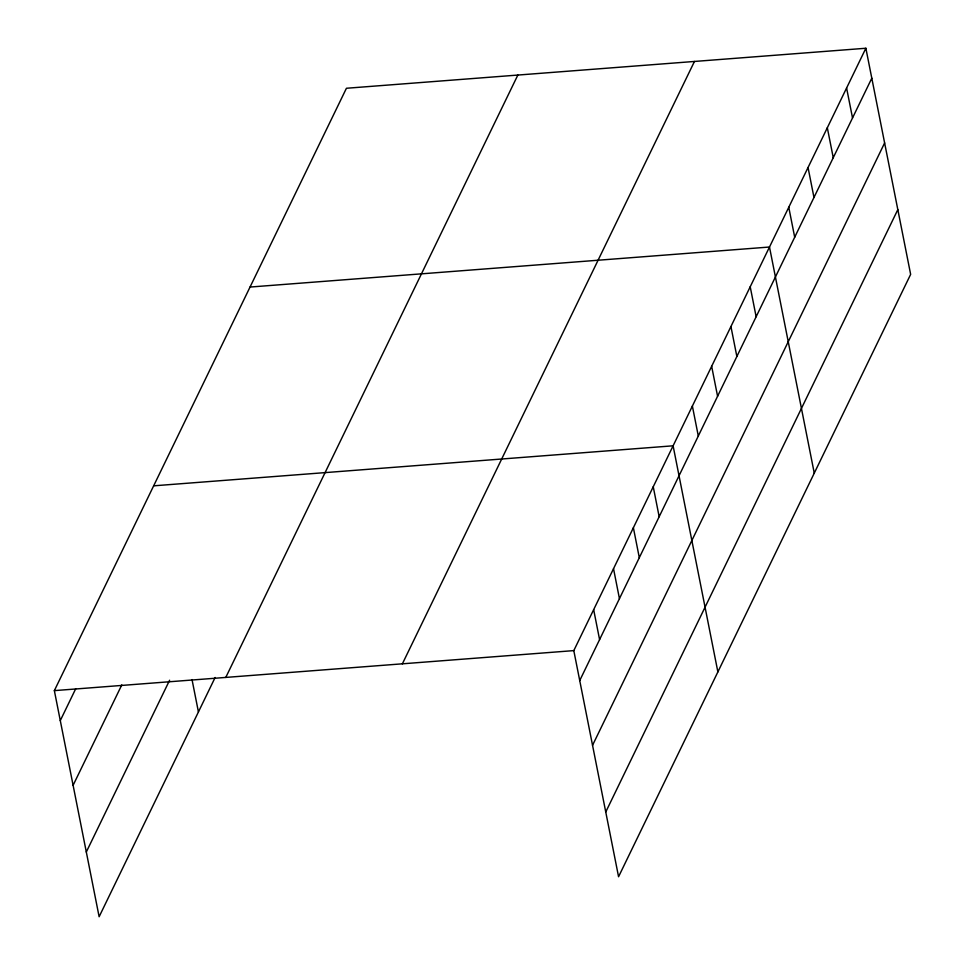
<?xml version="1.0" encoding="UTF-8"?>
<svg xmlns="http://www.w3.org/2000/svg" width="965" height="965" viewBox="0 0 965 965"><rect width="100%" height="100%" fill="white"/><g stroke="black" fill="none" stroke-linecap="round" stroke-linejoin="round"><path stroke-width="1.45" d="M215.135 677.49L99.13 916.75L54.354 690.626L346.435 88.261L865.87 48.25L910.646 274.374L618.565 876.739L573.801 650.615L865.87 48.25M60.288 720.59L75.656 688.877M73.099 785.317L121.795 684.897M86.307 852.011L169.599 680.241M225.774 677.43L517.843 75.065M402.381 663.824L694.462 61.458M579.724 680.566L871.805 78.201M592.546 745.306L884.628 142.941M605.755 811.999L897.824 209.634M250.044 287.051L769.491 247.028L814.267 473.152M153.664 485.829L673.1 445.806L717.876 671.929M54.354 690.626L573.801 650.615M846.595 88.008L852.529 117.959M827.319 127.766L833.253 157.717M808.043 167.524L813.977 197.475M788.767 207.27L794.702 237.233M750.215 286.786L756.138 316.737M730.939 326.544L736.862 356.495M711.651 366.302L717.586 396.253M692.375 406.06L698.31 436.011M653.245 486.77L659.167 516.721M633.378 527.734L639.312 557.686M613.523 568.687L619.446 598.65M593.656 609.651L599.591 639.614M192.023 679.577L198.428 711.941"/></g></svg>
